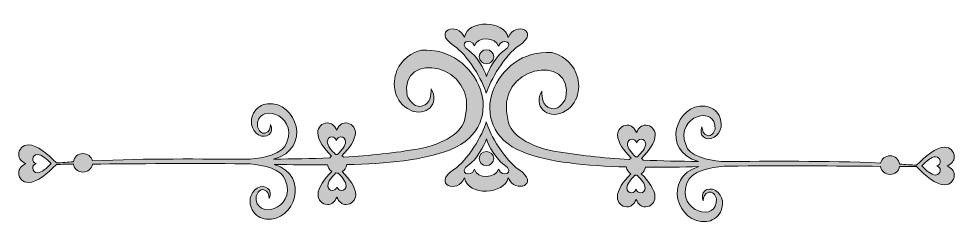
# Model space of a CAD drawing. Header units: inches. Extents: x -524 to 1119, y 243 to 603.
import ezdxf

# ---------------------------------------------------------------- set-up
doc = ezdxf.new("R2010")
doc.units = ezdxf.units.IN
doc.header["$MEASUREMENT"] = 0
doc.layers.add('图层 1', color=7, linetype='Continuous')

# ---------------------------------------------------------------- blocks, each defined once
blk = doc.blocks.new('block 2')
at = {"layer": '图层 1', "true_color": 0xffffff}
h = blk.add_hatch(color=7, dxfattribs=at)
h.dxf.hatch_style = 2
edge = h.paths.add_edge_path()
edge.add_spline(control_points=[(240.4, 556.1), (263.4, 541.1), (291.3, 494.3), (297.2, 472.5), (303.1, 494.3), (331, 540.9), (354, 555.9), (393.6, 581.8), (347.3, 599.5), (335.8, 570.6), (329.7, 599.8), (264.9, 603.5), (258.7, 570.8), (247.2, 599.7), (200.8, 582), (240.4, 556.1)], knot_values=[0, 0, 0, 0, 1, 1, 1, 2, 2, 2, 3, 3, 3, 4, 4, 4, 5, 5, 5, 5], degree=3, periodic=1)
edge = h.paths.add_edge_path()
edge.add_spline(control_points=[(276.6, 555.6), (280, 573.3), (315.1, 571.3), (318.4, 555.4), (324.7, 571.1), (349.8, 561.5), (328.3, 547.5), (315.8, 539.3), (300.7, 514), (297.5, 502.2), (294.3, 514), (279.1, 539.5), (266.7, 547.6), (245.1, 561.7), (270.3, 571.3), (276.6, 555.6)], knot_values=[0, 0, 0, 0, 1, 1, 1, 2, 2, 2, 3, 3, 3, 4, 4, 4, 5, 5, 5, 5], degree=3, periodic=1)
h = blk.add_hatch(color=7, dxfattribs=at)
h.dxf.hatch_style = 2
edge = h.paths.add_edge_path()
edge.add_spline(control_points=[(52.2, 347.3), (121.2, 349), (189.1, 355.3), (234, 373.5), (342.5, 417.3), (282.2, 555.8), (183.4, 548), (167, 544.9), (148.5, 532), (140.4, 512.5), (130.6, 489), (135.1, 457.1), (163.9, 442.7), (191.6, 430.7), (216.1, 454.3), (200.4, 480.6), (200.4, 468.8), (199.5, 455.2), (185, 450.3), (173.5, 446.3), (163.5, 456.9), (158, 468.9), (143.2, 549.1), (285.9, 526.7), (259.6, 427.4), (255.3, 404.2), (221.7, 382.8), (179.4, 375.2), (136.9, 367.6), (92.8, 363.1), (47.3, 360.5), (46.2, 361.4), (45, 362.2), (43.8, 362.9), (56.6, 376.5), (67.3, 390.1), (67.3, 403.7), (67.3, 413), (59.9, 420.5), (50.8, 420.5), (42.5, 420.5), (38.4, 416.3), (34.3, 407.9), (30.2, 416.3), (26, 420.5), (17.8, 420.5), (8.7, 420.5), (1.3, 413), (1.3, 403.7), (1.3, 389.8), (12.4, 376), (25.6, 362.1), (24.4, 361.3), (23.3, 360.3), (22.4, 359.2), (-9.8, 357.8), (-42.6, 357.2), (-76.2, 357), (-7.8, 375), (-35.9, 459), (-86.9, 454.3), (-95.8, 453.4), (-106.2, 447.6), (-111.5, 437.7), (-117.8, 425.7), (-117.1, 408.7), (-102.6, 399.6), (-88.6, 391.8), (-74.4, 403.1), (-81.4, 417.7), (-82, 411.5), (-83.2, 404.4), (-91.1, 402.5), (-97.3, 401), (-102.1, 407.1), (-104.4, 413.7), (-108.1, 456.9), (-33.8, 437.8), (-52.8, 386.6), (-58.9, 365.3), (-94.7, 358.8), (-117.4, 356.9), (-205.3, 357), (-297.6, 358.5), (-394.3, 354), (-396, 361.3), (-402.7, 366.8), (-410.8, 366.8), (-419.6, 366.8), (-426.7, 360.4), (-427.6, 352.2), (-437.5, 351.6), (-447.5, 350.9), (-457.5, 350.2), (-473.9, 366.3), (-490.4, 382), (-506.8, 382), (-516.1, 382), (-523.6, 374.6), (-523.6, 365.5), (-523.6, 357.2), (-519.4, 353.1), (-511, 349), (-519.4, 344.8), (-523.6, 340.7), (-523.6, 332.4), (-523.6, 323.3), (-516.1, 315.9), (-506.8, 315.9), (-490.3, 315.9), (-473.9, 331.7), (-457.4, 347.8), (-448.1, 347.8), (-438.1, 347.9), (-427.5, 347.9), (-426.3, 340.1), (-419.3, 334.1), (-410.8, 334.1), (-402.3, 334.1), (-395.3, 340.2), (-394.1, 348.2), (-317.5, 348.8), (-219.7, 349.9), (-127, 348.8), (-123.9, 348.7), (-120.6, 348.7), (-117.3, 348.6), (-94.6, 346.5), (-61.1, 339.8), (-55.1, 319.1), (-36.2, 268), (-110.5, 248.9), (-106.7, 292), (-104.5, 298.7), (-99.7, 304.8), (-93.4, 303.3), (-85.5, 301.4), (-84.3, 294.2), (-83.7, 288), (-76.8, 302.7), (-90.9, 313.9), (-105, 306.2), (-119.4, 297.1), (-120.2, 280), (-113.8, 268.1), (-108.5, 258.2), (-98.1, 252.3), (-89.3, 251.5), (-39.1, 246.8), (-11.1, 327.9), (-75.1, 347.8), (-46, 347.2), (-14, 346.6), (18.6, 346.8), (19.3, 342), (21.9, 338), (25.8, 335.4), (12.8, 321.7), (1.8, 307.9), (1.8, 294.2), (1.8, 284.9), (9.2, 277.4), (18.3, 277.4), (26.6, 277.4), (30.7, 281.6), (34.8, 290), (39, 281.6), (43.1, 277.4), (51.3, 277.4), (60.5, 277.4), (67.9, 284.9), (67.9, 294.2), (67.9, 307.8), (57.1, 321.4), (44.3, 335), (48.6, 337.6), (51.6, 342.1), (52.2, 347.3)], knot_values=[0, 0, 0, 0, 1, 1, 1, 2, 2, 2, 3, 3, 3, 4, 4, 4, 5, 5, 5, 6, 6, 6, 7, 7, 7, 8, 8, 8, 9, 9, 9, 10, 10, 10, 11, 11, 11, 12, 12, 12, 13, 13, 13, 14, 14, 14, 15, 15, 15, 16, 16, 16, 17, 17, 17, 18, 18, 18, 19, 19, 19, 20, 20, 20, 21, 21, 21, 22, 22, 22, 23, 23, 23, 24, 24, 24, 25, 25, 25, 26, 26, 26, 27, 27, 27, 28, 28, 28, 29, 29, 29, 30, 30, 30, 31, 31, 31, 32, 32, 32, 33, 33, 33, 34, 34, 34, 35, 35, 35, 36, 36, 36, 37, 37, 37, 38, 38, 38, 39, 39, 39, 40, 40, 40, 41, 41, 41, 42, 42, 42, 43, 43, 43, 44, 44, 44, 45, 45, 45, 46, 46, 46, 47, 47, 47, 48, 48, 48, 49, 49, 49, 50, 50, 50, 51, 51, 51, 52, 52, 52, 53, 53, 53, 54, 54, 54, 55, 55, 55, 56, 56, 56, 57, 57, 57, 58, 58, 58, 59, 59, 59, 59], degree=3, periodic=1)
edge = h.paths.add_edge_path()
edge.add_spline(control_points=[(-490.9, 333.1), (-495.4, 333.1), (-499.1, 336.7), (-499.1, 341.1), (-499.1, 345.1), (-497, 347.1), (-493, 349.1), (-497, 351.1), (-499.1, 353.1), (-499.1, 357.1), (-499.1, 361.5), (-495.4, 365.1), (-490.9, 365.1), (-482.7, 365.1), (-474.6, 357.1), (-466.4, 349.1), (-474.6, 341.1), (-482.7, 333.1), (-490.9, 333.1)], knot_values=[0, 0, 0, 0, 1, 1, 1, 2, 2, 2, 3, 3, 3, 4, 4, 4, 5, 5, 5, 6, 6, 6, 6], degree=3, periodic=1)
edge = h.paths.add_edge_path()
edge.add_spline(control_points=[(18.1, 387.8), (18.1, 392.3), (21.7, 396), (26.1, 396), (30.1, 396), (32.1, 393.9), (34.1, 389.9), (36.1, 393.9), (38.1, 396), (42.1, 396), (46.6, 396), (50.1, 392.3), (50.1, 387.8), (50.1, 380.2), (43.3, 372.7), (35.9, 365.1), (35.7, 365.1), (35.6, 365.2), (35.4, 365.2), (34.4, 365.2), (33.5, 365.1), (32.6, 364.9), (25.1, 372.5), (18.1, 380.2), (18.1, 387.8)], knot_values=[0, 0, 0, 0, 1, 1, 1, 2, 2, 2, 3, 3, 3, 4, 4, 4, 5, 5, 5, 6, 6, 6, 7, 7, 7, 8, 8, 8, 8], degree=3, periodic=1)
edge = h.paths.add_edge_path()
edge.add_spline(control_points=[(51, 310.1), (51, 305.5), (47.4, 301.9), (43, 301.9), (39, 301.9), (37, 303.9), (35, 308), (33, 303.9), (31, 301.9), (27, 301.9), (22.6, 301.9), (19, 305.5), (19, 310.1), (19, 317.6), (25.8, 325.2), (33.2, 332.7), (33.9, 332.6), (34.6, 332.5), (35.4, 332.5), (35.9, 332.5), (36.4, 332.6), (36.9, 332.6), (44.2, 325.1), (51, 317.6), (51, 310.1)], knot_values=[0, 0, 0, 0, 1, 1, 1, 2, 2, 2, 3, 3, 3, 4, 4, 4, 5, 5, 5, 6, 6, 6, 7, 7, 7, 8, 8, 8, 8], degree=3, periodic=1)
h = blk.add_hatch(color=7, dxfattribs=at)
h.dxf.hatch_style = 2
edge = h.paths.add_edge_path()
edge.add_spline(control_points=[(1106, 344.9), (1114.4, 349.1), (1118.6, 353.2), (1118.6, 361.4), (1118.6, 370.5), (1111.1, 377.9), (1101.8, 377.9), (1085.4, 377.9), (1068.9, 362.3), (1052.5, 346.2), (1042.5, 346.9), (1032.5, 347.6), (1022.6, 348.2), (1021.7, 356.4), (1014.6, 362.8), (1005.8, 362.8), (997.8, 362.8), (991, 357.3), (989.3, 350), (891.5, 354.5), (798, 353), (709.2, 352.9), (686.4, 355), (653, 361.8), (647.1, 382.4), (628.2, 433.6), (702.4, 452.6), (698.7, 409.5), (696.4, 402.9), (691.7, 396.8), (685.4, 398.3), (677.5, 400.1), (676.3, 407.3), (675.7, 413.5), (668.7, 398.8), (682.9, 387.6), (696.9, 395.3), (711.4, 404.4), (712.1, 421.5), (705.8, 433.4), (700.5, 443.3), (690.1, 449.2), (681.2, 450), (630.4, 454.8), (602.3, 371.5), (669.6, 353), (636.6, 353.2), (604.3, 353.8), (572.6, 355.2), (571.7, 356.3), (570.6, 357.3), (569.4, 358.1), (582.6, 371.9), (593.7, 385.8), (593.7, 399.6), (593.7, 408.9), (586.3, 416.5), (577.2, 416.5), (569, 416.5), (564.9, 412.3), (560.7, 403.8), (556.6, 412.3), (552.5, 416.5), (544.2, 416.5), (535.1, 416.5), (527.7, 408.9), (527.7, 399.6), (527.7, 386.1), (538.4, 372.5), (551.2, 358.9), (550, 358.2), (548.8, 357.4), (547.7, 356.4), (502.2, 359.1), (458.1, 363.6), (415.6, 371.2), (373.3, 378.8), (339.7, 400.2), (335.4, 423.4), (309.1, 522.7), (451.8, 545.1), (437, 464.9), (431.6, 452.9), (421.5, 442.3), (410, 446.2), (395.6, 451.2), (394.6, 464.8), (394.6, 476.5), (378.9, 450.3), (403.4, 426.7), (431.2, 438.7), (459.9, 453.1), (464.4, 484.9), (454.6, 508.5), (446.5, 527.9), (428, 540.9), (411.6, 544), (312.8, 551.7), (252.5, 413.3), (361, 369.5), (405.9, 351.3), (473.9, 345), (542.8, 343.3), (543.4, 338.1), (546.4, 333.6), (550.7, 331), (537.9, 317.4), (527.2, 303.8), (527.2, 290.2), (527.2, 280.9), (534.5, 273.3), (543.7, 273.3), (551.9, 273.3), (556, 277.5), (560.2, 286), (564.3, 277.5), (568.4, 273.3), (576.7, 273.3), (585.8, 273.3), (593.2, 280.9), (593.2, 290.2), (593.2, 303.9), (582.2, 317.6), (569.2, 331.4), (573.1, 333.9), (575.7, 338), (576.4, 342.8), (609, 342.6), (641, 343.1), (670.1, 343.8), (605.2, 324.3), (633.2, 242.6), (683.6, 247.3), (692.4, 248.1), (702.9, 254), (708.1, 263.9), (714.5, 275.8), (713.7, 292.8), (699.3, 301.9), (685.2, 309.7), (671.1, 298.5), (678, 283.8), (678.6, 290), (679.8, 297.2), (687.7, 299), (694, 300.5), (698.8, 294.4), (701, 287.8), (704.8, 244.6), (630.5, 263.7), (649.4, 314.9), (655.6, 336.5), (692, 342.8), (714.6, 344.6), (717.1, 344.7), (719.6, 344.7), (722, 344.7), (814.7, 345.9), (912.5, 344.8), (989.1, 344.2), (990.3, 336.2), (997.3, 330.1), (1005.8, 330.1), (1014.3, 330.1), (1021.3, 336.1), (1022.5, 343.9), (1033.1, 343.9), (1043.1, 343.8), (1052.4, 343.8), (1068.9, 327.7), (1085.3, 311.9), (1101.8, 311.9), (1111.1, 311.9), (1118.6, 319.3), (1118.6, 328.4), (1118.6, 336.7), (1114.4, 340.8), (1106, 344.9)], knot_values=[0, 0, 0, 0, 1, 1, 1, 2, 2, 2, 3, 3, 3, 4, 4, 4, 5, 5, 5, 6, 6, 6, 7, 7, 7, 8, 8, 8, 9, 9, 9, 10, 10, 10, 11, 11, 11, 12, 12, 12, 13, 13, 13, 14, 14, 14, 15, 15, 15, 16, 16, 16, 17, 17, 17, 18, 18, 18, 19, 19, 19, 20, 20, 20, 21, 21, 21, 22, 22, 22, 23, 23, 23, 24, 24, 24, 25, 25, 25, 26, 26, 26, 27, 27, 27, 28, 28, 28, 29, 29, 29, 30, 30, 30, 31, 31, 31, 32, 32, 32, 33, 33, 33, 34, 34, 34, 35, 35, 35, 36, 36, 36, 37, 37, 37, 38, 38, 38, 39, 39, 39, 40, 40, 40, 41, 41, 41, 42, 42, 42, 43, 43, 43, 44, 44, 44, 45, 45, 45, 46, 46, 46, 47, 47, 47, 48, 48, 48, 49, 49, 49, 50, 50, 50, 51, 51, 51, 52, 52, 52, 53, 53, 53, 54, 54, 54, 55, 55, 55, 56, 56, 56, 57, 57, 57, 58, 58, 58, 59, 59, 59, 59], degree=3, periodic=1)
edge = h.paths.add_edge_path()
edge.add_spline(control_points=[(576, 306), (576, 301.5), (572.4, 297.9), (568, 297.9), (564, 297.9), (562, 299.9), (560, 304), (558, 299.9), (556, 297.9), (552, 297.9), (547.6, 297.9), (544, 301.5), (544, 306), (544, 313.6), (550.8, 321.1), (558.1, 328.6), (558.6, 328.6), (559.1, 328.5), (559.6, 328.5), (560.4, 328.5), (561.1, 328.6), (561.8, 328.7), (569.2, 321.1), (576, 313.6), (576, 306)], knot_values=[0, 0, 0, 0, 1, 1, 1, 2, 2, 2, 3, 3, 3, 4, 4, 4, 5, 5, 5, 6, 6, 6, 7, 7, 7, 8, 8, 8, 8], degree=3, periodic=1)
edge = h.paths.add_edge_path()
edge.add_spline(control_points=[(544.9, 383.8), (544.9, 388.3), (548.5, 392), (552.9, 392), (556.9, 392), (558.9, 389.9), (560.9, 385.8), (562.9, 389.9), (564.9, 392), (568.9, 392), (573.3, 392), (576.9, 388.3), (576.9, 383.8), (576.9, 376.2), (569.9, 368.5), (562.4, 360.9), (561.5, 361), (560.6, 361.2), (559.6, 361.2), (559.5, 361.2), (559.3, 361.1), (559.1, 361.1), (551.8, 368.7), (544.9, 376.2), (544.9, 383.8)], knot_values=[0, 0, 0, 0, 1, 1, 1, 2, 2, 2, 3, 3, 3, 4, 4, 4, 5, 5, 5, 6, 6, 6, 7, 7, 7, 8, 8, 8, 8], degree=3, periodic=1)
edge = h.paths.add_edge_path()
edge.add_spline(control_points=[(1094.1, 337.1), (1094.1, 332.7), (1090.4, 329.1), (1085.9, 329.1), (1077.8, 329.1), (1069.6, 337.1), (1061.4, 345.1), (1069.6, 353.1), (1077.8, 361.1), (1085.9, 361.1), (1090.4, 361.1), (1094.1, 357.5), (1094.1, 353.1), (1094.1, 349.1), (1092, 347.1), (1088, 345.1), (1092, 343.1), (1094.1, 341.1), (1094.1, 337.1)], knot_values=[0, 0, 0, 0, 1, 1, 1, 2, 2, 2, 3, 3, 3, 4, 4, 4, 5, 5, 5, 6, 6, 6, 6], degree=3, periodic=1)
h = blk.add_hatch(color=7, dxfattribs=at)
h.dxf.hatch_style = 2
edge = h.paths.add_edge_path()
edge.add_spline(control_points=[(297.5, 524.4), (304.6, 524.4), (310.3, 529.9), (310.3, 536.8), (310.3, 543.6), (304.6, 549.1), (297.5, 549.1), (290.4, 549.1), (284.7, 543.6), (284.7, 536.8), (284.7, 529.9), (290.4, 524.4), (297.5, 524.4)], knot_values=[0, 0, 0, 0, 1, 1, 1, 2, 2, 2, 3, 3, 3, 4, 4, 4, 4], degree=3, periodic=1)
h = blk.add_hatch(color=7, dxfattribs=at)
h.dxf.hatch_style = 2
edge = h.paths.add_edge_path()
edge.add_spline(control_points=[(354, 338.8), (331, 353.8), (303, 400.4), (297.2, 422.2), (291.3, 400.4), (263.4, 353.5), (240.4, 338.6), (200.7, 312.7), (247.1, 295), (258.6, 323.9), (264.9, 291.2), (329.7, 294.9), (335.7, 324.1), (347.2, 295.2), (393.6, 312.9), (354, 338.8)], knot_values=[0, 0, 0, 0, 1, 1, 1, 2, 2, 2, 3, 3, 3, 4, 4, 4, 5, 5, 5, 5], degree=3, periodic=1)
edge = h.paths.add_edge_path()
edge.add_spline(control_points=[(318.4, 339.2), (315.1, 323.3), (279.9, 321.4), (276.5, 339.1), (270.3, 323.4), (245.1, 333), (266.6, 347.1), (279.1, 355.2), (294.2, 380.6), (297.4, 392.5), (300.6, 380.6), (315.8, 355.3), (328.3, 347.2), (349.8, 333.1), (324.6, 323.5), (318.4, 339.2)], knot_values=[0, 0, 0, 0, 1, 1, 1, 2, 2, 2, 3, 3, 3, 4, 4, 4, 5, 5, 5, 5], degree=3, periodic=1)
h = blk.add_hatch(color=7, dxfattribs=at)
h.dxf.hatch_style = 2
edge = h.paths.add_edge_path()
edge.add_spline(control_points=[(297.4, 370.3), (290.4, 370.3), (284.6, 364.7), (284.6, 357.9), (284.6, 351.1), (290.4, 345.6), (297.4, 345.6), (304.5, 345.6), (310.2, 351.1), (310.2, 357.9), (310.2, 364.7), (304.5, 370.3), (297.4, 370.3)], knot_values=[0, 0, 0, 0, 1, 1, 1, 2, 2, 2, 3, 3, 3, 4, 4, 4, 4], degree=3, periodic=1)
at = {"layer": '图层 1', "lineweight": 0}
for points, knots in [([(240.4, 556.1), (263.4, 541.1), (291.3, 494.3), (297.2, 472.5), (303.1, 494.3), (331, 540.9), (354, 555.9), (393.6, 581.8), (347.3, 599.5), (335.8, 570.6), (329.7, 599.8), (264.9, 603.5), (258.7, 570.8), (247.2, 599.7), (200.8, 582), (240.4, 556.1)], [0, 0, 0, 0, 1, 1, 1, 2, 2, 2, 3, 3, 3, 4, 4, 4, 5, 5, 5, 5]), ([(276.6, 555.6), (280, 573.3), (315.1, 571.3), (318.4, 555.4), (324.7, 571.1), (349.8, 561.5), (328.3, 547.5), (315.8, 539.3), (300.7, 514), (297.5, 502.2), (294.3, 514), (279.1, 539.5), (266.7, 547.6), (245.1, 561.7), (270.3, 571.3), (276.6, 555.6)], [0, 0, 0, 0, 1, 1, 1, 2, 2, 2, 3, 3, 3, 4, 4, 4, 5, 5, 5, 5]), ([(52.2, 347.3), (121.2, 349), (189.1, 355.3), (234, 373.5), (342.5, 417.3), (282.2, 555.8), (183.4, 548), (167, 544.9), (148.5, 532), (140.4, 512.5), (130.6, 489), (135.1, 457.1), (163.9, 442.7), (191.6, 430.7), (216.1, 454.3), (200.4, 480.6), (200.4, 468.8), (199.5, 455.2), (185, 450.3), (173.5, 446.3), (163.5, 456.9), (158, 468.9), (143.2, 549.1), (285.9, 526.7), (259.6, 427.4), (255.3, 404.2), (221.7, 382.8), (179.4, 375.2), (136.9, 367.6), (92.8, 363.1), (47.3, 360.5), (46.2, 361.4), (45, 362.2), (43.8, 362.9), (56.6, 376.5), (67.3, 390.1), (67.3, 403.7), (67.3, 413), (59.9, 420.5), (50.8, 420.5), (42.5, 420.5), (38.4, 416.3), (34.3, 407.9), (30.2, 416.3), (26, 420.5), (17.8, 420.5), (8.7, 420.5), (1.3, 413), (1.3, 403.7), (1.3, 389.8), (12.4, 376), (25.6, 362.1), (24.4, 361.3), (23.3, 360.3), (22.4, 359.2), (-9.8, 357.8), (-42.6, 357.2), (-76.2, 357), (-7.8, 375), (-35.9, 459), (-86.9, 454.3), (-95.8, 453.4), (-106.2, 447.6), (-111.5, 437.7), (-117.8, 425.7), (-117.1, 408.7), (-102.6, 399.6), (-88.6, 391.8), (-74.4, 403.1), (-81.4, 417.7), (-82, 411.5), (-83.2, 404.4), (-91.1, 402.5), (-97.3, 401), (-102.1, 407.1), (-104.4, 413.7), (-108.1, 456.9), (-33.8, 437.8), (-52.8, 386.6), (-58.9, 365.3), (-94.7, 358.8), (-117.4, 356.9), (-205.3, 357), (-297.6, 358.5), (-394.3, 354), (-396, 361.3), (-402.7, 366.8), (-410.8, 366.8), (-419.6, 366.8), (-426.7, 360.4), (-427.6, 352.2), (-437.5, 351.6), (-447.5, 350.9), (-457.5, 350.2), (-473.9, 366.3), (-490.4, 382), (-506.8, 382), (-516.1, 382), (-523.6, 374.6), (-523.6, 365.5), (-523.6, 357.2), (-519.4, 353.1), (-511, 349), (-519.4, 344.8), (-523.6, 340.7), (-523.6, 332.4), (-523.6, 323.3), (-516.1, 315.9), (-506.8, 315.9), (-490.3, 315.9), (-473.9, 331.7), (-457.4, 347.8), (-448.1, 347.8), (-438.1, 347.9), (-427.5, 347.9), (-426.3, 340.1), (-419.3, 334.1), (-410.8, 334.1), (-402.3, 334.1), (-395.3, 340.2), (-394.1, 348.2), (-317.5, 348.8), (-219.7, 349.9), (-127, 348.8), (-123.9, 348.7), (-120.6, 348.7), (-117.3, 348.6), (-94.6, 346.5), (-61.1, 339.8), (-55.1, 319.1), (-36.2, 268), (-110.5, 248.9), (-106.7, 292), (-104.5, 298.7), (-99.7, 304.8), (-93.4, 303.3), (-85.5, 301.4), (-84.3, 294.2), (-83.7, 288), (-76.8, 302.7), (-90.9, 313.9), (-105, 306.2), (-119.4, 297.1), (-120.2, 280), (-113.8, 268.1), (-108.5, 258.2), (-98.1, 252.3), (-89.3, 251.5), (-39.1, 246.8), (-11.1, 327.9), (-75.1, 347.8), (-46, 347.2), (-14, 346.6), (18.6, 346.8), (19.3, 342), (21.9, 338), (25.8, 335.4), (12.8, 321.7), (1.8, 307.9), (1.8, 294.2), (1.8, 284.9), (9.2, 277.4), (18.3, 277.4), (26.6, 277.4), (30.7, 281.6), (34.8, 290), (39, 281.6), (43.1, 277.4), (51.3, 277.4), (60.5, 277.4), (67.9, 284.9), (67.9, 294.2), (67.9, 307.8), (57.1, 321.4), (44.3, 335), (48.6, 337.6), (51.6, 342.1), (52.2, 347.3)], [0, 0, 0, 0, 1, 1, 1, 2, 2, 2, 3, 3, 3, 4, 4, 4, 5, 5, 5, 6, 6, 6, 7, 7, 7, 8, 8, 8, 9, 9, 9, 10, 10, 10, 11, 11, 11, 12, 12, 12, 13, 13, 13, 14, 14, 14, 15, 15, 15, 16, 16, 16, 17, 17, 17, 18, 18, 18, 19, 19, 19, 20, 20, 20, 21, 21, 21, 22, 22, 22, 23, 23, 23, 24, 24, 24, 25, 25, 25, 26, 26, 26, 27, 27, 27, 28, 28, 28, 29, 29, 29, 30, 30, 30, 31, 31, 31, 32, 32, 32, 33, 33, 33, 34, 34, 34, 35, 35, 35, 36, 36, 36, 37, 37, 37, 38, 38, 38, 39, 39, 39, 40, 40, 40, 41, 41, 41, 42, 42, 42, 43, 43, 43, 44, 44, 44, 45, 45, 45, 46, 46, 46, 47, 47, 47, 48, 48, 48, 49, 49, 49, 50, 50, 50, 51, 51, 51, 52, 52, 52, 53, 53, 53, 54, 54, 54, 55, 55, 55, 56, 56, 56, 57, 57, 57, 58, 58, 58, 59, 59, 59, 59]), ([(1106, 344.9), (1114.4, 349.1), (1118.6, 353.2), (1118.6, 361.4), (1118.6, 370.5), (1111.1, 377.9), (1101.8, 377.9), (1085.4, 377.9), (1068.9, 362.3), (1052.5, 346.2), (1042.5, 346.9), (1032.5, 347.6), (1022.6, 348.2), (1021.7, 356.4), (1014.6, 362.8), (1005.8, 362.8), (997.8, 362.8), (991, 357.3), (989.3, 350), (891.5, 354.5), (798, 353), (709.2, 352.9), (686.4, 355), (653, 361.8), (647.1, 382.4), (628.2, 433.6), (702.4, 452.6), (698.7, 409.5), (696.4, 402.9), (691.7, 396.8), (685.4, 398.3), (677.5, 400.1), (676.3, 407.3), (675.7, 413.5), (668.7, 398.8), (682.9, 387.6), (696.9, 395.3), (711.4, 404.4), (712.1, 421.5), (705.8, 433.4), (700.5, 443.3), (690.1, 449.2), (681.2, 450), (630.4, 454.8), (602.3, 371.5), (669.6, 353), (636.6, 353.2), (604.3, 353.8), (572.6, 355.2), (571.7, 356.3), (570.6, 357.3), (569.4, 358.1), (582.6, 371.9), (593.7, 385.8), (593.7, 399.6), (593.7, 408.9), (586.3, 416.5), (577.2, 416.5), (569, 416.5), (564.9, 412.3), (560.7, 403.8), (556.6, 412.3), (552.5, 416.5), (544.2, 416.5), (535.1, 416.5), (527.7, 408.9), (527.7, 399.6), (527.7, 386.1), (538.4, 372.5), (551.2, 358.9), (550, 358.2), (548.8, 357.4), (547.7, 356.4), (502.2, 359.1), (458.1, 363.6), (415.6, 371.2), (373.3, 378.8), (339.7, 400.2), (335.4, 423.4), (309.1, 522.7), (451.8, 545.1), (437, 464.9), (431.6, 452.9), (421.5, 442.3), (410, 446.2), (395.6, 451.2), (394.6, 464.8), (394.6, 476.5), (378.9, 450.3), (403.4, 426.7), (431.2, 438.7), (459.9, 453.1), (464.4, 484.9), (454.6, 508.5), (446.5, 527.9), (428, 540.9), (411.6, 544), (312.8, 551.7), (252.5, 413.3), (361, 369.5), (405.9, 351.3), (473.9, 345), (542.8, 343.3), (543.4, 338.1), (546.4, 333.6), (550.7, 331), (537.9, 317.4), (527.2, 303.8), (527.2, 290.2), (527.2, 280.9), (534.5, 273.3), (543.7, 273.3), (551.9, 273.3), (556, 277.5), (560.2, 286), (564.3, 277.5), (568.4, 273.3), (576.7, 273.3), (585.8, 273.3), (593.2, 280.9), (593.2, 290.2), (593.2, 303.9), (582.2, 317.6), (569.2, 331.4), (573.1, 333.9), (575.7, 338), (576.4, 342.8), (609, 342.6), (641, 343.1), (670.1, 343.8), (605.2, 324.3), (633.2, 242.6), (683.6, 247.3), (692.4, 248.1), (702.9, 254), (708.1, 263.9), (714.5, 275.8), (713.7, 292.8), (699.3, 301.9), (685.2, 309.7), (671.1, 298.5), (678, 283.8), (678.6, 290), (679.8, 297.2), (687.7, 299), (694, 300.5), (698.8, 294.4), (701, 287.8), (704.8, 244.6), (630.5, 263.7), (649.4, 314.9), (655.6, 336.5), (692, 342.8), (714.6, 344.6), (717.1, 344.7), (719.6, 344.7), (722, 344.7), (814.7, 345.9), (912.5, 344.8), (989.1, 344.2), (990.3, 336.2), (997.3, 330.1), (1005.8, 330.1), (1014.3, 330.1), (1021.3, 336.1), (1022.5, 343.9), (1033.1, 343.9), (1043.1, 343.8), (1052.4, 343.8), (1068.9, 327.7), (1085.3, 311.9), (1101.8, 311.9), (1111.1, 311.9), (1118.6, 319.3), (1118.6, 328.4), (1118.6, 336.7), (1114.4, 340.8), (1106, 344.9)], [0, 0, 0, 0, 1, 1, 1, 2, 2, 2, 3, 3, 3, 4, 4, 4, 5, 5, 5, 6, 6, 6, 7, 7, 7, 8, 8, 8, 9, 9, 9, 10, 10, 10, 11, 11, 11, 12, 12, 12, 13, 13, 13, 14, 14, 14, 15, 15, 15, 16, 16, 16, 17, 17, 17, 18, 18, 18, 19, 19, 19, 20, 20, 20, 21, 21, 21, 22, 22, 22, 23, 23, 23, 24, 24, 24, 25, 25, 25, 26, 26, 26, 27, 27, 27, 28, 28, 28, 29, 29, 29, 30, 30, 30, 31, 31, 31, 32, 32, 32, 33, 33, 33, 34, 34, 34, 35, 35, 35, 36, 36, 36, 37, 37, 37, 38, 38, 38, 39, 39, 39, 40, 40, 40, 41, 41, 41, 42, 42, 42, 43, 43, 43, 44, 44, 44, 45, 45, 45, 46, 46, 46, 47, 47, 47, 48, 48, 48, 49, 49, 49, 50, 50, 50, 51, 51, 51, 52, 52, 52, 53, 53, 53, 54, 54, 54, 55, 55, 55, 56, 56, 56, 57, 57, 57, 58, 58, 58, 59, 59, 59, 59]), ([(297.5, 524.4), (304.6, 524.4), (310.3, 529.9), (310.3, 536.8), (310.3, 543.6), (304.6, 549.1), (297.5, 549.1), (290.4, 549.1), (284.7, 543.6), (284.7, 536.8), (284.7, 529.9), (290.4, 524.4), (297.5, 524.4)], [0, 0, 0, 0, 1, 1, 1, 2, 2, 2, 3, 3, 3, 4, 4, 4, 4]), ([(354, 338.8), (331, 353.8), (303, 400.4), (297.2, 422.2), (291.3, 400.4), (263.4, 353.5), (240.4, 338.6), (200.7, 312.7), (247.1, 295), (258.6, 323.9), (264.9, 291.2), (329.7, 294.9), (335.7, 324.1), (347.2, 295.2), (393.6, 312.9), (354, 338.8)], [0, 0, 0, 0, 1, 1, 1, 2, 2, 2, 3, 3, 3, 4, 4, 4, 5, 5, 5, 5]), ([(18.1, 387.8), (18.1, 392.3), (21.7, 396), (26.1, 396), (30.1, 396), (32.1, 393.9), (34.1, 389.9), (36.1, 393.9), (38.1, 396), (42.1, 396), (46.6, 396), (50.1, 392.3), (50.1, 387.8), (50.1, 380.2), (43.3, 372.7), (35.9, 365.1), (35.7, 365.1), (35.6, 365.2), (35.4, 365.2), (34.4, 365.2), (33.5, 365.1), (32.6, 364.9), (25.1, 372.5), (18.1, 380.2), (18.1, 387.8)], [0, 0, 0, 0, 1, 1, 1, 2, 2, 2, 3, 3, 3, 4, 4, 4, 5, 5, 5, 6, 6, 6, 7, 7, 7, 8, 8, 8, 8]), ([(318.4, 339.2), (315.1, 323.3), (279.9, 321.4), (276.5, 339.1), (270.3, 323.4), (245.1, 333), (266.6, 347.1), (279.1, 355.2), (294.2, 380.6), (297.4, 392.5), (300.6, 380.6), (315.8, 355.3), (328.3, 347.2), (349.8, 333.1), (324.6, 323.5), (318.4, 339.2)], [0, 0, 0, 0, 1, 1, 1, 2, 2, 2, 3, 3, 3, 4, 4, 4, 5, 5, 5, 5]), ([(544.9, 383.8), (544.9, 388.3), (548.5, 392), (552.9, 392), (556.9, 392), (558.9, 389.9), (560.9, 385.8), (562.9, 389.9), (564.9, 392), (568.9, 392), (573.3, 392), (576.9, 388.3), (576.9, 383.8), (576.9, 376.2), (569.9, 368.5), (562.4, 360.9), (561.5, 361), (560.6, 361.2), (559.6, 361.2), (559.5, 361.2), (559.3, 361.1), (559.1, 361.1), (551.8, 368.7), (544.9, 376.2), (544.9, 383.8)], [0, 0, 0, 0, 1, 1, 1, 2, 2, 2, 3, 3, 3, 4, 4, 4, 5, 5, 5, 6, 6, 6, 7, 7, 7, 8, 8, 8, 8]), ([(-490.9, 333.1), (-495.4, 333.1), (-499.1, 336.7), (-499.1, 341.1), (-499.1, 345.1), (-497, 347.1), (-493, 349.1), (-497, 351.1), (-499.1, 353.1), (-499.1, 357.1), (-499.1, 361.5), (-495.4, 365.1), (-490.9, 365.1), (-482.7, 365.1), (-474.6, 357.1), (-466.4, 349.1), (-474.6, 341.1), (-482.7, 333.1), (-490.9, 333.1)], [0, 0, 0, 0, 1, 1, 1, 2, 2, 2, 3, 3, 3, 4, 4, 4, 5, 5, 5, 6, 6, 6, 6]), ([(297.4, 370.3), (290.4, 370.3), (284.6, 364.7), (284.6, 357.9), (284.6, 351.1), (290.4, 345.6), (297.4, 345.6), (304.5, 345.6), (310.2, 351.1), (310.2, 357.9), (310.2, 364.7), (304.5, 370.3), (297.4, 370.3)], [0, 0, 0, 0, 1, 1, 1, 2, 2, 2, 3, 3, 3, 4, 4, 4, 4]), ([(1094.1, 337.1), (1094.1, 332.7), (1090.4, 329.1), (1085.9, 329.1), (1077.8, 329.1), (1069.6, 337.1), (1061.4, 345.1), (1069.6, 353.1), (1077.8, 361.1), (1085.9, 361.1), (1090.4, 361.1), (1094.1, 357.5), (1094.1, 353.1), (1094.1, 349.1), (1092, 347.1), (1088, 345.1), (1092, 343.1), (1094.1, 341.1), (1094.1, 337.1)], [0, 0, 0, 0, 1, 1, 1, 2, 2, 2, 3, 3, 3, 4, 4, 4, 5, 5, 5, 6, 6, 6, 6]), ([(51, 310.1), (51, 305.5), (47.4, 301.9), (43, 301.9), (39, 301.9), (37, 303.9), (35, 308), (33, 303.9), (31, 301.9), (27, 301.9), (22.6, 301.9), (19, 305.5), (19, 310.1), (19, 317.6), (25.8, 325.2), (33.2, 332.7), (33.9, 332.6), (34.6, 332.5), (35.4, 332.5), (35.9, 332.5), (36.4, 332.6), (36.9, 332.6), (44.2, 325.1), (51, 317.6), (51, 310.1)], [0, 0, 0, 0, 1, 1, 1, 2, 2, 2, 3, 3, 3, 4, 4, 4, 5, 5, 5, 6, 6, 6, 7, 7, 7, 8, 8, 8, 8]), ([(576, 306), (576, 301.5), (572.4, 297.9), (568, 297.9), (564, 297.9), (562, 299.9), (560, 304), (558, 299.9), (556, 297.9), (552, 297.9), (547.6, 297.9), (544, 301.5), (544, 306), (544, 313.6), (550.8, 321.1), (558.1, 328.6), (558.6, 328.6), (559.1, 328.5), (559.6, 328.5), (560.4, 328.5), (561.1, 328.6), (561.8, 328.7), (569.2, 321.1), (576, 313.6), (576, 306)], [0, 0, 0, 0, 1, 1, 1, 2, 2, 2, 3, 3, 3, 4, 4, 4, 5, 5, 5, 6, 6, 6, 7, 7, 7, 8, 8, 8, 8])]:
    blk.add_open_spline(points, degree=3, knots=knots, dxfattribs=at)

msp = doc.modelspace()

# ---------------------------------------------------------------- block references
at = {"layer": '图层 1'}
msp.add_blockref('block 2', (0, 0), dxfattribs=at)

doc.saveas('drawing.dxf')
